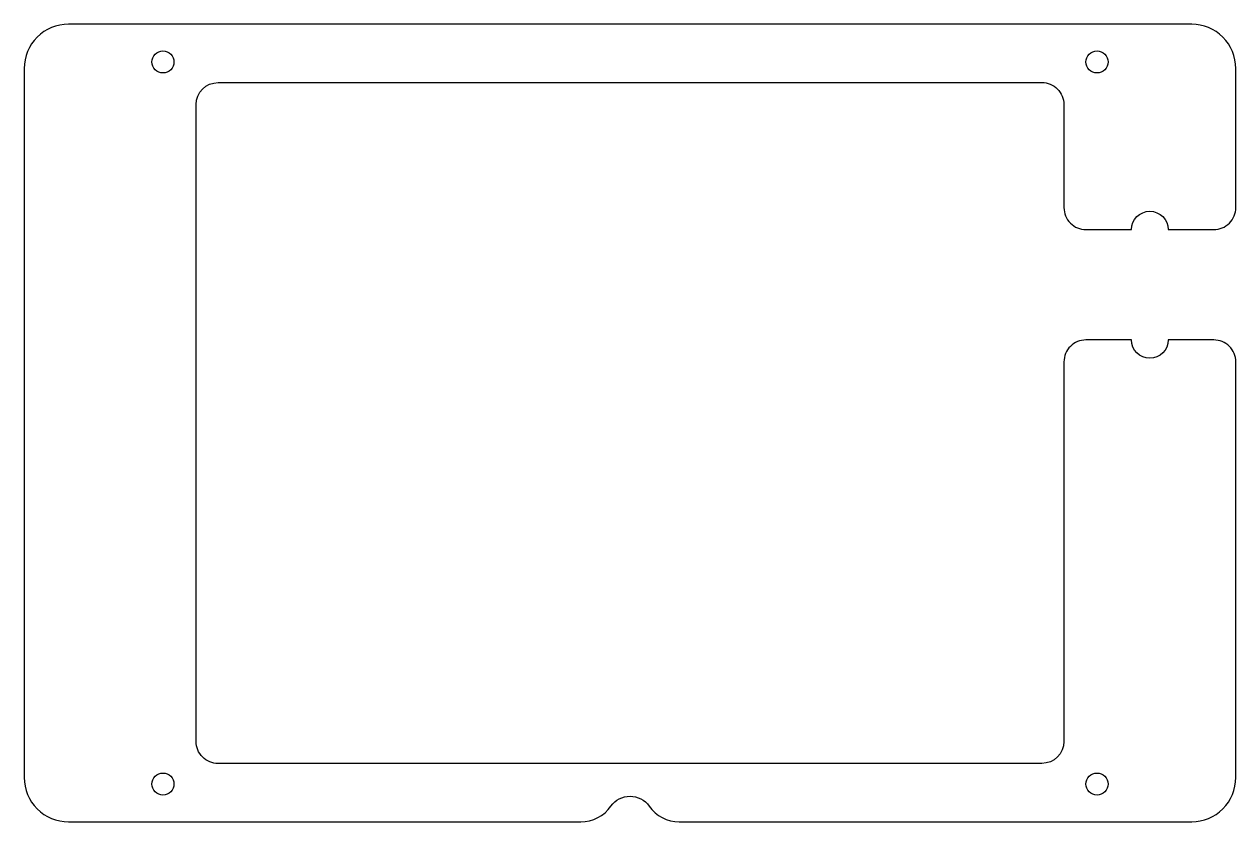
# Model space of a CAD drawing. Header units: millimetres. Extents: x -19 to 146, y -5 to 103.
import ezdxf

# ---------------------------------------------------------------- set-up
doc = ezdxf.new("R2010")
doc.units = ezdxf.units.MM
doc.header["$MEASUREMENT"] = 0
doc.layers.add('LAYER F', color=7, linetype='Continuous')

msp = doc.modelspace()

# ---------------------------------------------------------------- linework, layer by layer
at = {"layer": 'LAYER F', "color": 5}
msp.add_lwpolyline([(142.87, 75.4), (142.87, 75.4, 0.414214), (145.87, 78.4), (145.87, 97.33, 0.414214), (139.87, 103.33), (-12.86, 103.33, 0.414214), (-18.86, 97.33), (-18.86, 0.87, 0.414214), (-12.86, -5.13), (56.82, -5.13, 0.24385), (60.91, -3.01, -0.518533), (66.1, -3.01, 0.24385), (70.18, -5.13), (139.87, -5.13, 0.414214), (145.87, 0.87), (145.87, 57.4, 0.414214), (142.87, 60.4), (136.68, 60.4, -1), (131.68, 60.4), (125.5, 60.4, 0.414214), (122.5, 57.4), (122.5, 5.8, -0.414213), (119.5, 2.8), (7.5, 2.8, -0.414214), (4.5, 5.8), (4.5, 92.4, -0.414213), (7.5, 95.4), (119.5, 95.4, -0.414214), (122.5, 92.4), (122.5, 78.4, 0.414214), (125.5, 75.4), (131.68, 75.4, -1), (136.68, 75.4)], format="xyb", close=True, dxfattribs=at)
at = {"layer": 'LAYER F', "color": 1}
for centre in [(0, 98.2), (127, 98.2), (0, 0), (127, 0)]:
    msp.add_circle(centre, 1.5, dxfattribs=at)

doc.saveas('drawing.dxf')
